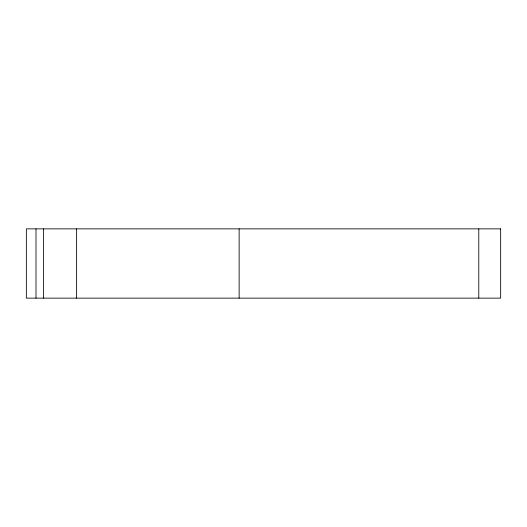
<?xml version="1.0" encoding="UTF-8"?>
<svg xmlns="http://www.w3.org/2000/svg" width="527" height="527" viewBox="0 0 527 527"><rect width="100%" height="100%" fill="white"/><g stroke="black" fill="none" stroke-linecap="round" stroke-linejoin="round"><path stroke-width="0.79" d="M478.786 228.863L478.786 298.137M239.139 228.863L239.139 298.137M76.613 228.863L76.613 298.137M43.464 228.863L43.464 298.137M36.001 228.863L36.001 298.137M500.65 228.863L26.35 228.863L26.35 298.137L500.65 298.137L500.65 228.863"/></g></svg>
